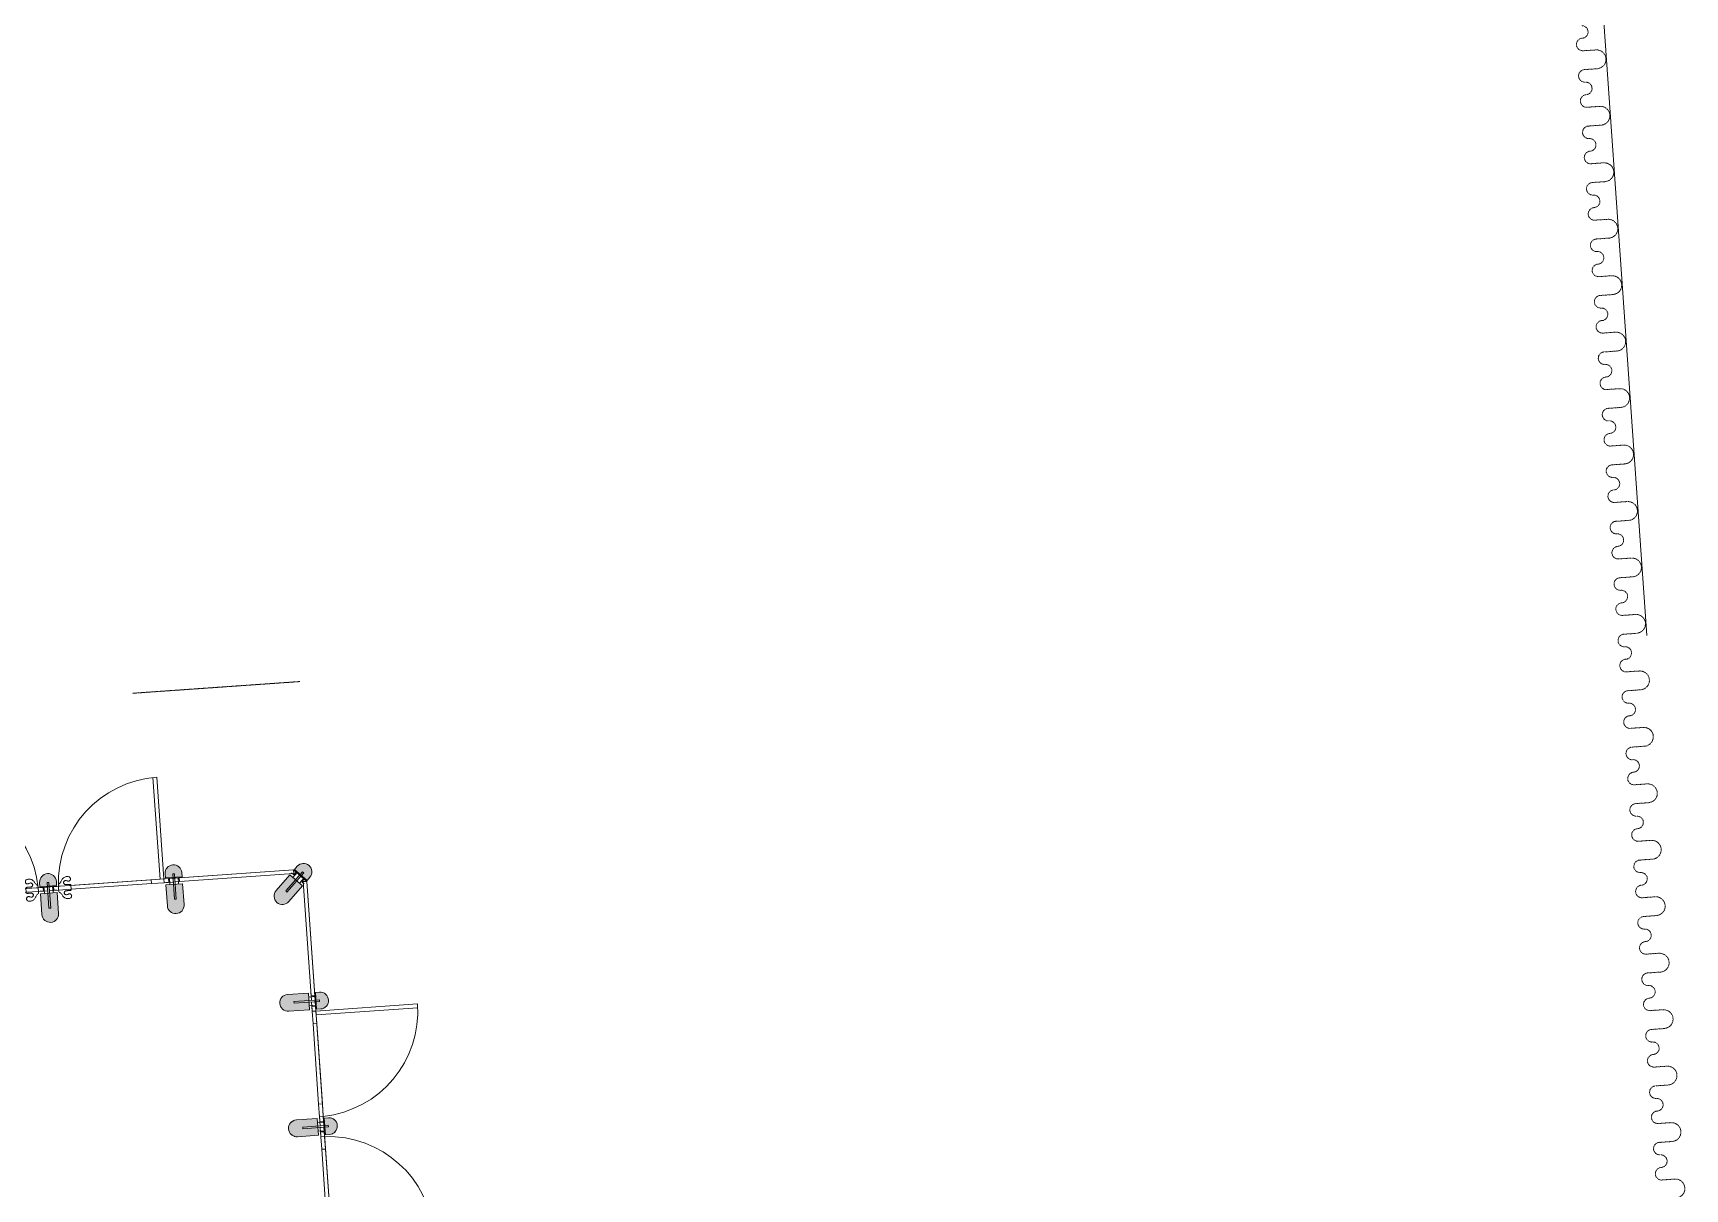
# Model space of a CAD drawing. Header units: millimetres. Extents: x 306 to 836129804, y -168137 to 818603917.
# Drawn here: x 833898772 to 833918469, y 817962763 to 817976548 of the extents above; entities that cross this region are included whole.
import ezdxf

# ---------------------------------------------------------------- set-up
doc = ezdxf.new("R2010")
doc.units = ezdxf.units.MM
doc.header["$LTSCALE"] = 3
doc.linetypes.add('Overhead', pattern=[1.8, 1.2, -0.6])
doc.linetypes.add('SMALL DASH', pattern=[1.06, 0.53, -0.53])
for name, color, linetype, lineweight in [('A-010-M_LINE', 251, 'Continuous', 13), ('A-214-M_CURT_WALL', 251, 'Continuous', 13), ('A-215-M_CURT_PANEL', 251, 'Continuous', 13), ('A-325-M_DOOR', 251, 'Continuous', 13), ('A-810-M_ROOMS', 251, 'Continuous', 13), ('Z-060-M_DETAIL', 253, 'Continuous', 5), ('Z-060-M_LINE_MEDIUM', 253, 'Continuous', 9)]:
    doc.layers.add(name, color=color, linetype=linetype, lineweight=lineweight)
doc.layers.add('UAJ-00XREF', color=7, linetype='Continuous')

# ---------------------------------------------------------------- blocks, each defined once
blk = doc.blocks.new('DCW_01a - L_GF _LOBBY SINGLE DOOR_CERAMIC MULLION-40864566-0300')
at = {"layer": 'A-325-M_DOOR'}
for p, q in [((585, 1215), (585, 0)), ((630, 1215), (630, 0)), ((-480, -45), (-480, 0)), ((-480, 0), (480, 0)), ((480, 0), (-480, 0)), ((-480, 0), (-480, -45)), ((480, 0), (480, -45)), ((480, -45), (480, 0)), ((630, 0), (585, 0)), ((480, -45), (-480, -45)), ((-480, -45), (480, -45))]:
    blk.add_line(p, q, dxfattribs=at)
at = {"layer": 'A-325-M_DOOR', "lineweight": 9}
for p, q in [((-630, 0), (-740, 0)), ((-630, -45), (-630, 0)), ((630, 0), (480, 0)), ((630, -45), (630, 0)), ((740, 0), (630, 0)), ((630, 0), (630, -45)), ((-740, -45), (-630, -45)), ((-480, 0), (-630, 0)), ((-630, 0), (-630, -45)), ((-630, -45), (-480, -45)), ((480, -45), (630, -45)), ((630, -45), (740, -45))]:
    blk.add_line(p, q, dxfattribs=at)
at = {"layer": 'A-325-M_DOOR'}
blk.add_arc((630, -45), 1260, 89.9802, 177.9562, dxfattribs=at)
blk = doc.blocks.new('DCW_01a - L_GF _LOBBY SINGLE DOOR_CERAMIC MULLION-40864567-0300')
at = {"layer": 'A-325-M_DOOR', "lineweight": 9}
for p, q in [((-740, 45), (-630, 45)), ((-630, 0), (-740, 0)), ((-630, 45), (-480, 45)), ((-630, 0), (-630, 45)), ((-630, 45), (-630, 0)), ((-480, 0), (-630, 0)), ((480, 45), (630, 45)), ((630, 0), (480, 0)), ((630, 45), (630, 0)), ((630, 45), (740, 45)), ((630, 0), (630, 45)), ((740, 0), (630, 0))]:
    blk.add_line(p, q, dxfattribs=at)
at = {"layer": 'A-325-M_DOOR'}
for p, q in [((480, 45), (-480, 45)), ((-480, 45), (-480, 0)), ((480, 45), (-480, 45)), ((-480, 45), (-480, 0)), ((-480, 0), (480, 0)), ((-480, 0), (480, 0)), ((480, 0), (480, 45)), ((480, 0), (480, 45)), ((630, 0), (585, 0)), ((585, -1215), (585, 0)), ((630, -1215), (630, 0))]:
    blk.add_line(p, q, dxfattribs=at)
blk.add_arc((630, 45), 1260, 182.0438, 270.0198, dxfattribs=at)
blk = doc.blocks.new('System Panel - ARC_Glazed-37764828-0300')
at = {"layer": 'A-215-M_CURT_PANEL', "lineweight": 9}
for p, q in [((-710, 44), (710, 44)), ((-710, 0), (-710, 44)), ((710, 0), (710, 44)), ((710, 0), (-710, 0))]:
    blk.add_line(p, q, dxfattribs=at)
blk = doc.blocks.new('Circular Mullion - ARC_CW_CERAMIC MULLION-30650210-0300')
at = {"layer": 'Z-060-M_LINE_MEDIUM', "lineweight": 18}
h = blk.add_hatch(color=256, dxfattribs=at)
h.paths.add_polyline_path([(0, 160), (28, 156), (50, 147), (76, 124), (87, 110), (97, 86), (100, 46), (100, 10), (-100, 10), (-100, 60), (-93, 94), (-87, 110), (-71, 131), (-50, 147), (-17, 158), (-10, 159)], flags=0)
h.paths.add_polyline_path([(-17, -73), (100, -73), (100, -323), (93, -358), (87, -373), (71, -394), (45, -412), (21, -421), (0, -423), (-26, -420), (-50, -410), (-76, -388), (-87, -373), (-97, -349), (-100, -323), (-100, -73), (-46, -73)], flags=0)
at = {"layer": 'Z-060-M_DETAIL', "lineweight": 18}
for p, q in [((-100, 60), (-100, 10)), ((-100, 10), (100, 10)), ((100, 10), (100, 60)), ((100, -73), (-100, -73)), ((-100, -73), (-100, -323)), ((100, -323), (100, -73))]:
    blk.add_line(p, q, dxfattribs=at)
for centre, start, end in [((0, 60), 0, 180), ((0, -323), 180, 360)]:
    blk.add_arc(centre, 100, start, end, dxfattribs=at)
at = {"layer": 'Z-060-M_LINE_MEDIUM'}
for p, q in [((-63, 0), (-100, 0)), ((-63, -44), (-63, 0)), ((-52, 10), (-52, -73)), ((-10, 53), (-10, -252)), ((10, 53), (-10, 53)), ((10, -252), (10, 53)), ((52, 10), (52, -73)), ((63, 0), (100, 0)), ((63, -44), (63, 0)), ((-63, -44), (-100, -44)), ((63, -44), (100, -44)), ((-10, -252), (10, -252))]:
    blk.add_line(p, q, dxfattribs=at)
blk = doc.blocks.new('Circular Mullion - CERAMIC_MULLIONS-V38-0300')
at = {"layer": 'Z-060-M_DETAIL'}
h = blk.add_hatch(dxfattribs=at)
h.set_pattern_fill('FP_17', color=256, style=0, pattern_type=2)
h.set_pattern_definition([(40, (-37218.5, -101118.5), (1413.188, -378.663), [152.4, -1676.4]), (95, (-37218.5, -101118.5), (-1456.275, -543.072), [121.92, -1341.12]), (349.549, (-37229.1, -100997), (889.342, -1597.993), [129.52, -1424.72]), (43.816, (-36812, -101118.5), (2152.884, -425.657), [228.6, -2514.6]), (353.364, (-36840.1, -100937.8), (1490.54, -2302.92), [194.28, -2137.08]), (98.816, (-36812, -101118.5), (-2461.697, 1210.45), [182.88, -2011.68]), (69, (-36913.7, -100915.3), (1419.581, 353.941), [152.4, -1676.4]), (124, (-36913.7, -100915.3), (-1010.4, -1180.998), [121.92, -1341.12]), (18.549, (-36981.9, -100814.2), (1552.558, -966.475), [129.52, -1424.72]), (52.5, (-37218.5, -101118.5), (-151.2082, 659.7864), [67.056, -1257.808, 67.056, -2640.584]), (52.5, (-37218.5, -101118.5), (-151.2082, 659.7864), [-1391.92, -1294.384, 67.056, -1279.144]), (82.5, (-37218.5, -101118.5), (-635.782, 723.772), [67.056, -709.168, 67.056, -1740.408]), (82.5, (-37218.5, -101118.5), (-635.782, 723.772), [-843.28, -1227.328, 67.056, -446.024]), (122.5, (-37218.5, -101571.63), (-963.728, 499.9629), [67.056, -440.944, 67.056, -3621.024]), (122.5, (-37218.5, -101571.63), (-963.728, 499.9629), [-575.056, -1517.904, 67.056, -2036.064]), (132.5, (-37218.5, -101774.8), (-1198.254, -99.357), [67.056, -593.344, 67.056, -2479.04]), (132.5, (-37218.5, -101774.8), (-1198.254, -99.357), [-727.456, -985.52, 67.056, -1426.464])])
h.paths.add_polyline_path([(-10, -73), (-10, 10), (10, 10), (10, -73)], flags=0)
at = {"layer": 'A-214-M_CURT_WALL', "lineweight": 9}
for p, q in [((-10, -73), (-10, 10)), ((10, 10), (10, -73))]:
    blk.add_line(p, q, dxfattribs=at)
for centre, start, end in [((0, 60), 156.6454, 162.023), ((0, 60), 137.977, 143.3546), ((0, 60), 96.6454, 102.023), ((0, 60), 77.977, 83.3546), ((0, 60), 36.6454, 42.023), ((0, 60), 17.977, 23.3546), ((0, -323), 197.977, 203.3546), ((0, -323), 216.6454, 222.023), ((0, -323), 317.977, 323.3546), ((0, -323), 336.6454, 342.023), ((0, -323), 257.977, 263.3546), ((0, -323), 276.6454, 282.023)]:
    blk.add_arc(centre, 100, start, end, dxfattribs=at)
blk = doc.blocks.new('Circular Mullion - CERAMIC_MULLIONS-V39-0300')
at = {"layer": 'Z-060-M_DETAIL'}
h = blk.add_hatch(dxfattribs=at)
h.set_pattern_fill('FP_18', color=256, style=0, pattern_type=2)
h.set_pattern_definition([(40, (-38718.5, -101118.5), (1413.188, -378.663), [152.4, -1676.4]), (95, (-38718.5, -101118.5), (-1456.275, -543.072), [121.92, -1341.12]), (349.549, (-38729.1, -100997), (889.342, -1597.993), [129.52, -1424.721]), (43.816, (-38312, -101118.5), (2152.884, -425.657), [228.6, -2514.6]), (353.364, (-38340.1, -100937.8), (1490.54, -2302.92), [194.28, -2137.08]), (98.816, (-38312, -101118.5), (-2461.697, 1210.45), [182.88, -2011.68]), (69, (-38413.7, -100915.3), (1419.581, 353.941), [152.4, -1676.4]), (124, (-38413.7, -100915.3), (-1010.4, -1180.998), [121.92, -1341.12]), (18.549, (-38481.9, -100814.2), (1552.558, -966.475), [129.52, -1424.72]), (52.5, (-38718.5, -101118.5), (-151.2082, 659.7864), [67.056, -1257.808, 67.056, -2640.584]), (52.5, (-38718.5, -101118.5), (-151.2082, 659.7864), [-1391.92, -1294.384, 67.056, -1279.144]), (82.5, (-38718.5, -101118.5), (-635.782, 723.772), [67.056, -709.168, 67.056, -1740.408]), (82.5, (-38718.5, -101118.5), (-635.782, 723.772), [-843.28, -1227.328, 67.056, -446.024]), (122.5, (-38718.5, -101571.63), (-963.728, 499.9629), [67.056, -440.944, 67.056, -3621.024]), (122.5, (-38718.5, -101571.63), (-963.728, 499.9629), [-575.056, -1517.904, 67.056, -2036.064]), (132.5, (-38718.5, -101774.8), (-1198.254, -99.357), [67.056, -593.344, 67.056, -2479.04]), (132.5, (-38718.5, -101774.8), (-1198.254, -99.357), [-727.456, -985.52, 67.056, -1426.464])])
h.paths.add_polyline_path([(-10, -45), (-10, 10), (10, 10), (10, -73), (-10, -73)], flags=0)
at = {"layer": 'A-214-M_CURT_WALL', "lineweight": 9}
for p, q in [((-10, 10), (-10, -73)), ((10, 10), (10, -73))]:
    blk.add_line(p, q, dxfattribs=at)
blk = doc.blocks.new('System Panel - ARC_Glazed-33040287-0300')
at = {"layer": 'A-215-M_CURT_PANEL', "lineweight": 9}
for p, q in [((-715, 44), (705, 44)), ((-715, 0), (-715, 44)), ((705, 0), (-715, 0)), ((705, 0), (705, 44))]:
    blk.add_line(p, q, dxfattribs=at)
blk = doc.blocks.new('DCW_01a - L_GF _LOBBY SINGLE DOOR_CERAMIC MULLION-40864555-0300')
at = {"layer": 'A-325-M_DOOR'}
for p, q in [((585, 1215), (585, 0)), ((630, 1215), (630, 0)), ((-480, -45), (-480, 0)), ((-480, 0), (480, 0)), ((480, 0), (-480, 0)), ((-480, 0), (-480, -45)), ((480, 0), (480, -45)), ((480, -45), (480, 0)), ((630, 0), (585, 0)), ((-630, 0), (-480, 0)), ((-480, -45), (-630, -45)), ((480, -45), (-480, -45)), ((-480, -45), (480, -45))]:
    blk.add_line(p, q, dxfattribs=at)
at = {"layer": 'A-325-M_DOOR', "lineweight": 9}
for p, q in [((-630, 0), (-740, 0)), ((-630, -45), (-630, 0)), ((630, 0), (480, 0)), ((630, -45), (630, 0)), ((740, 0), (630, 0)), ((630, 0), (630, -45)), ((-740, -45), (-630, -45)), ((-630, 0), (-630, -45)), ((480, -45), (630, -45)), ((630, -45), (740, -45))]:
    blk.add_line(p, q, dxfattribs=at)
at = {"layer": 'A-325-M_DOOR', "flags": 128}
for points in [[(-492, 102), (-499, 106), (-507, 108), (-515, 109), (-523, 109), (-531, 109), (-539, 107), (-547, 105), (-555, 102), (-562, 98), (-568, 93), (-574, 87), (-580, 81), (-584, 74), (-589, 67), (-593, 60), (-597, 53), (-602, 46), (-607, 40), (-613, 34), (-619, 29), (-626, 24), (-629, 16), (-630, 8), (-630, 0)], [(-542, 14), (-545, 15), (-548, 15), (-550, 16), (-553, 18), (-556, 19), (-558, 22), (-560, 24), (-562, 27), (-563, 30), (-564, 33), (-565, 35), (-565, 38), (-565, 41), (-564, 44), (-563, 47), (-562, 50), (-560, 52), (-558, 55), (-556, 57), (-553, 59), (-550, 60), (-547, 61), (-544, 62), (-542, 62)], [(-542, 62), (-534, 62), (-526, 59), (-518, 56)], [(-480, 0), (-480, 3), (-481, 6), (-482, 8), (-484, 10), (-487, 12), (-490, 13), (-493, 13), (-495, 13), (-498, 14), (-501, 14), (-504, 14), (-507, 14), (-510, 14), (-513, 14), (-516, 14), (-519, 14), (-522, 14), (-524, 14), (-527, 14), (-530, 14), (-533, 14), (-536, 14), (-539, 14), (-542, 14)], [(-518, 56), (-516, 55), (-512, 54), (-509, 53), (-506, 53), (-502, 54), (-499, 54), (-496, 55), (-493, 57), (-490, 59), (-487, 61), (-485, 64), (-484, 66), (-482, 69), (-481, 72), (-480, 75), (-480, 79), (-480, 82), (-481, 85), (-482, 89), (-483, 92), (-485, 95), (-487, 97), (-489, 100), (-492, 102)], [(-630, -45), (-630, -53), (-629, -61), (-626, -69), (-619, -74), (-613, -79), (-607, -85), (-602, -91), (-597, -98), (-593, -105), (-589, -112), (-584, -119), (-580, -126), (-574, -132), (-568, -138), (-562, -143), (-555, -147), (-547, -150), (-539, -152), (-531, -154), (-523, -154), (-515, -154), (-507, -153), (-499, -151), (-492, -146)], [(-542, -107), (-544, -107), (-547, -106), (-550, -105), (-553, -104), (-556, -102), (-558, -100), (-560, -97), (-562, -95), (-563, -92), (-564, -89), (-565, -86), (-565, -83), (-565, -80), (-564, -77), (-563, -75), (-562, -72), (-560, -69), (-558, -67), (-556, -64), (-553, -63), (-550, -61), (-548, -60), (-545, -59), (-542, -59)], [(-542, -59), (-539, -59), (-536, -59), (-533, -59), (-530, -59), (-527, -59), (-524, -59), (-522, -59), (-519, -59), (-516, -59), (-513, -59), (-510, -59), (-507, -59), (-504, -59), (-501, -59), (-498, -59), (-495, -58), (-493, -58), (-490, -58), (-487, -57), (-484, -55), (-482, -53), (-481, -51), (-480, -48), (-480, -45)], [(-518, -101), (-526, -104), (-534, -106), (-542, -107)], [(-492, -146), (-489, -145), (-487, -142), (-485, -140), (-483, -137), (-482, -134), (-481, -130), (-480, -127), (-480, -124), (-480, -120), (-481, -117), (-482, -114), (-484, -111), (-485, -109), (-487, -106), (-490, -104), (-493, -102), (-496, -100), (-499, -99), (-502, -98), (-506, -98), (-509, -98), (-512, -99), (-516, -100), (-518, -101)]]:
    blk.add_lwpolyline(points, dxfattribs=at)
at = {"layer": 'A-325-M_DOOR'}
blk.add_arc((630, -45), 1260, 89.9802, 177.9562, dxfattribs=at)
blk = doc.blocks.new('DCW_01a - L_GF _LOBBY SINGLE DOOR_CERAMIC MULLION-40864556-0300')
at = {"layer": 'A-325-M_DOOR', "lineweight": 9}
for p, q in [((-740, 45), (-630, 45)), ((-630, 0), (-740, 0)), ((-630, 0), (-630, 45)), ((-630, 45), (-630, 0)), ((480, 45), (630, 45)), ((630, 0), (480, 0)), ((630, 45), (630, 0)), ((630, 45), (740, 45)), ((630, 0), (630, 45)), ((740, 0), (630, 0))]:
    blk.add_line(p, q, dxfattribs=at)
at = {"layer": 'A-325-M_DOOR'}
for p, q in [((-630, 45), (-480, 45)), ((-480, 0), (-630, 0)), ((480, 45), (-480, 45)), ((-480, 45), (-480, 0)), ((480, 45), (-480, 45)), ((-480, 45), (-480, 0)), ((-480, 0), (480, 0)), ((-480, 0), (480, 0)), ((480, 0), (480, 45)), ((480, 0), (480, 45)), ((630, 0), (585, 0)), ((585, -1215), (585, 0)), ((630, -1215), (630, 0))]:
    blk.add_line(p, q, dxfattribs=at)
at = {"layer": 'A-325-M_DOOR', "flags": 128}
for points in [[(-492, 146), (-499, 151), (-507, 153), (-515, 154), (-523, 154), (-531, 154), (-539, 152), (-547, 150), (-555, 147), (-562, 143), (-568, 138), (-574, 132), (-580, 126), (-584, 119), (-589, 112), (-593, 105), (-597, 98), (-602, 91), (-607, 85), (-613, 79), (-619, 74), (-626, 69), (-629, 61), (-630, 53), (-630, 45)], [(-630, 0), (-630, -8), (-629, -16), (-626, -24), (-619, -29), (-613, -34), (-607, -40), (-602, -46), (-597, -53), (-593, -60), (-589, -67), (-584, -74), (-580, -81), (-574, -87), (-568, -93), (-562, -98), (-555, -102), (-547, -105), (-539, -107), (-531, -109), (-523, -109), (-515, -109), (-507, -108), (-499, -106), (-492, -102)], [(-542, 59), (-545, 59), (-548, 60), (-550, 61), (-553, 63), (-556, 64), (-558, 67), (-560, 69), (-562, 72), (-563, 75), (-564, 77), (-565, 80), (-565, 83), (-565, 86), (-564, 89), (-563, 92), (-562, 95), (-560, 97), (-558, 100), (-556, 102), (-553, 104), (-550, 105), (-547, 106), (-544, 107), (-542, 107)], [(-542, 107), (-534, 106), (-526, 104), (-518, 101)], [(-480, 45), (-480, 48), (-481, 51), (-482, 53), (-484, 55), (-487, 57), (-490, 58), (-493, 58), (-495, 58), (-498, 59), (-501, 59), (-504, 59), (-507, 59), (-510, 59), (-513, 59), (-516, 59), (-519, 59), (-522, 59), (-524, 59), (-527, 59), (-530, 59), (-533, 59), (-536, 59), (-539, 59), (-542, 59)], [(-542, -14), (-539, -14), (-536, -14), (-533, -14), (-530, -14), (-527, -14), (-524, -14), (-522, -14), (-519, -14), (-516, -14), (-513, -14), (-510, -14), (-507, -14), (-504, -14), (-501, -14), (-498, -14), (-495, -13), (-493, -13), (-490, -13), (-487, -12), (-484, -10), (-482, -8), (-481, -6), (-480, -3), (-480, 0)], [(-518, 101), (-516, 100), (-512, 99), (-509, 98), (-506, 98), (-502, 98), (-499, 99), (-496, 100), (-493, 102), (-490, 104), (-487, 106), (-485, 109), (-484, 111), (-482, 114), (-481, 117), (-480, 120), (-480, 124), (-480, 127), (-481, 130), (-482, 134), (-483, 137), (-485, 140), (-487, 142), (-489, 145), (-492, 146)], [(-542, -62), (-544, -62), (-547, -61), (-550, -60), (-553, -59), (-556, -57), (-558, -55), (-560, -52), (-562, -50), (-563, -47), (-564, -44), (-565, -41), (-565, -38), (-565, -35), (-564, -33), (-563, -30), (-562, -27), (-560, -24), (-558, -22), (-556, -19), (-553, -18), (-550, -16), (-548, -15), (-545, -15), (-542, -14)], [(-518, -56), (-526, -59), (-534, -62), (-542, -62)], [(-492, -102), (-489, -100), (-487, -97), (-485, -95), (-483, -92), (-482, -89), (-481, -85), (-480, -82), (-480, -79), (-480, -75), (-481, -72), (-482, -69), (-484, -66), (-485, -64), (-487, -61), (-490, -59), (-493, -57), (-496, -55), (-499, -54), (-502, -54), (-506, -53), (-509, -53), (-512, -54), (-516, -55), (-518, -56)]]:
    blk.add_lwpolyline(points, dxfattribs=at)
at = {"layer": 'A-325-M_DOOR'}
blk.add_arc((630, 45), 1260, 182.0438, 270.0198, dxfattribs=at)
blk = doc.blocks.new('Circular Mullion - CERAMIC_MULLIONS-V311-0300')
at = {"layer": 'A-214-M_CURT_WALL', "lineweight": 9}
for p, q in [((-10, 10), (-10, -73)), ((10, 10), (10, -73))]:
    blk.add_line(p, q, dxfattribs=at)
blk = doc.blocks.new('Circular Mullion - CERAMIC_MULLIONS-V312-0300')
at = {"layer": 'A-214-M_CURT_WALL', "lineweight": 9}
for p, q in [((-10, 10), (-10, -73)), ((10, 10), (10, -73))]:
    blk.add_line(p, q, dxfattribs=at)
blk = doc.blocks.new('Circular Mullion - CERAMIC_MULLIONS-28583941-0300')
at = {"layer": 'A-214-M_CURT_WALL', "lineweight": 9}
for p, q in [((-10, 73), (-10, -10)), ((10, -10), (10, 73))]:
    blk.add_line(p, q, dxfattribs=at)
blk = doc.blocks.new('3A35X-MAGP-P-MP-00')
at = {"layer": 'A-010-M_LINE'}
blk.add_line((834491484, 818059237), (834497767, 817969362), dxfattribs=at)
at = {"layer": 'A-010-M_LINE', "linetype": 'SMALL DASH'}
for p, q in [((834497008, 817976337), (834497160, 817976347)), ((834497023, 817976112), (834497176, 817976123)), ((834497055, 817975663), (834497207, 817975674)), ((834497071, 817975439), (834497223, 817975450)), ((834497102, 817974990), (834497254, 817975001)), ((834497118, 817974766), (834497270, 817974776)), ((834497149, 817974317), (834497301, 817974327)), ((834497165, 817974092), (834497317, 817974103)), ((834497196, 817973643), (834497348, 817973654)), ((834497212, 817973419), (834497364, 817973429)), ((834497243, 817972970), (834497395, 817972981)), ((834497259, 817972745), (834497411, 817972756)), ((834497290, 817972297), (834497442, 817972307)), ((834497306, 817972072), (834497458, 817972083)), ((834497337, 817971623), (834497489, 817971634)), ((834497353, 817971399), (834497505, 817971409)), ((834497384, 817970950), (834497537, 817970961)), ((834497400, 817970725), (834497552, 817970736)), ((834497431, 817970277), (834497584, 817970287)), ((834497447, 817970052), (834497599, 817970063)), ((834497479, 817969603), (834497631, 817969614)), ((834497494, 817969379), (834497646, 817969389)), ((834497526, 817968930), (834497678, 817968940)), ((834497541, 817968705), (834497693, 817968716)), ((834497573, 817968256), (834497725, 817968267)), ((834497588, 817968032), (834497740, 817968043)), ((834497620, 817967583), (834497772, 817967594)), ((834497635, 817967359), (834497788, 817967369)), ((834497667, 817966910), (834497819, 817966920)), ((834497683, 817966685), (834497835, 817966696)), ((834497714, 817966236), (834497866, 817966247)), ((834497730, 817966012), (834497882, 817966023)), ((834497761, 817965563), (834497913, 817965574)), ((834497777, 817965339), (834497929, 817965349)), ((834497808, 817964890), (834497960, 817964900)), ((834497824, 817964665), (834497976, 817964676)), ((834497855, 817964216), (834498007, 817964227)), ((834497871, 817963992), (834498023, 817964002)), ((834497902, 817963543), (834498054, 817963554)), ((834497918, 817963318), (834498070, 817963329)), ((834497949, 817962870), (834498101, 817962880))]:
    blk.add_line(p, q, dxfattribs=at)
at = {"layer": 'A-010-M_LINE', "linetype": 'Overhead'}
blk.add_line((834481705, 817968814), (834479710, 817968674), dxfattribs=at)
at = {"layer": 'A-010-M_LINE', "linetype": 'SMALL DASH'}
for centre, radius, start, end in [((834497003, 817976412), 75, 93.9989, 273.9989), ((834496992, 817976561), 75, 273.9989, 93.9989), ((834497168, 817976235), 112, 273.9989, 93.9989), ((834497029, 817976037), 75, 93.9989, 273.9989), ((834497029, 817976037), 75, 93.9989, 273.9989), ((834497039, 817975888), 75, 273.9989, 93.9989), ((834497050, 817975738), 75, 93.9989, 273.9989), ((834497215, 817975562), 112, 273.9989, 93.9989), ((834497076, 817975364), 75, 93.9989, 273.9989), ((834497076, 817975364), 75, 93.9989, 273.9989), ((834497097, 817975065), 75, 93.9989, 273.9989), ((834497086, 817975214), 75, 273.9989, 93.9989), ((834497262, 817974888), 112, 273.9989, 93.9989), ((834497123, 817974691), 75, 93.9989, 273.9989), ((834497123, 817974691), 75, 93.9989, 273.9989), ((834497133, 817974541), 75, 273.9989, 93.9989), ((834497144, 817974391), 75, 93.9989, 273.9989), ((834497309, 817974215), 112, 273.9989, 93.9989), ((834497170, 817974017), 75, 93.9989, 273.9989), ((834497170, 817974017), 75, 93.9989, 273.9989), ((834497180, 817973868), 75, 273.9989, 93.9989), ((834497191, 817973718), 75, 93.9989, 273.9989), ((834497356, 817973542), 112, 273.9989, 93.9989), ((834497217, 817973344), 75, 93.9989, 273.9989), ((834497217, 817973344), 75, 93.9989, 273.9989), ((834497227, 817973194), 75, 273.9989, 93.9989), ((834497238, 817973045), 75, 93.9989, 273.9989), ((834497403, 817972868), 112, 273.9989, 93.9989), ((834497264, 817972671), 75, 93.9989, 273.9989), ((834497264, 817972671), 75, 93.9989, 273.9989), ((834497275, 817972521), 75, 273.9989, 93.9989), ((834497285, 817972371), 75, 93.9989, 273.9989), ((834497450, 817972195), 112, 273.9989, 93.9989), ((834497311, 817971997), 75, 93.9989, 273.9989), ((834497311, 817971997), 75, 93.9989, 273.9989), ((834497332, 817971698), 75, 93.9989, 273.9989), ((834497322, 817971848), 75, 273.9989, 93.9989), ((834497497, 817971522), 112, 273.9989, 93.9989), ((834497358, 817971324), 75, 93.9989, 273.9989), ((834497358, 817971324), 75, 93.9989, 273.9989), ((834497369, 817971174), 75, 273.9989, 93.9989), ((834497379, 817971025), 75, 93.9989, 273.9989), ((834497544, 817970848), 112, 273.9989, 93.9989), ((834497405, 817970651), 75, 93.9989, 273.9989), ((834497405, 817970651), 75, 93.9989, 273.9989), ((834497416, 817970501), 75, 273.9989, 93.9989), ((834497426, 817970351), 75, 93.9989, 273.9989), ((834497591, 817970175), 112, 273.9989, 93.9989), ((834497452, 817969977), 75, 93.9989, 273.9989), ((834497452, 817969977), 75, 93.9989, 273.9989), ((834497463, 817969828), 75, 273.9989, 93.9989), ((834497473, 817969678), 75, 93.9989, 273.9989), ((834497639, 817969502), 112, 273.9989, 93.9989), ((834497499, 817969304), 75, 93.9989, 273.9989), ((834497499, 817969304), 75, 93.9989, 273.9989), ((834497510, 817969154), 75, 273.9989, 93.9989), ((834497520, 817969005), 75, 93.9989, 273.9989), ((834497686, 817968828), 112, 273.9989, 93.9989), ((834497547, 817968631), 75, 93.9989, 273.9989), ((834497547, 817968631), 75, 93.9989, 273.9989), ((834497567, 817968331), 75, 93.9989, 273.9989), ((834497557, 817968481), 75, 273.9989, 93.9989), ((834497733, 817968155), 112, 273.9989, 93.9989), ((834497594, 817967957), 75, 93.9989, 273.9989), ((834497594, 817967957), 75, 93.9989, 273.9989), ((834497604, 817967808), 75, 273.9989, 93.9989), ((834497615, 817967658), 75, 93.9989, 273.9989), ((834497780, 817967481), 112, 273.9989, 93.9989), ((834497641, 817967284), 75, 93.9989, 273.9989), ((834497641, 817967284), 75, 93.9989, 273.9989), ((834497662, 817966985), 75, 93.9989, 273.9989), ((834497651, 817967134), 75, 273.9989, 93.9989), ((834497827, 817966808), 112, 273.9989, 93.9989), ((834497688, 817966610), 75, 93.9989, 273.9989), ((834497688, 817966610), 75, 93.9989, 273.9989), ((834497698, 817966461), 75, 273.9989, 93.9989), ((834497709, 817966311), 75, 93.9989, 273.9989), ((834497874, 817966135), 112, 273.9989, 93.9989), ((834497735, 817965937), 75, 93.9989, 273.9989), ((834497735, 817965937), 75, 93.9989, 273.9989), ((834497745, 817965787), 75, 273.9989, 93.9989), ((834497756, 817965638), 75, 93.9989, 273.9989), ((834497921, 817965461), 112, 273.9989, 93.9989), ((834497782, 817965264), 75, 93.9989, 273.9989), ((834497782, 817965264), 75, 93.9989, 273.9989), ((834497792, 817965114), 75, 273.9989, 93.9989), ((834497803, 817964964), 75, 93.9989, 273.9989), ((834497968, 817964788), 112, 273.9989, 93.9989), ((834497829, 817964590), 75, 93.9989, 273.9989), ((834497829, 817964590), 75, 93.9989, 273.9989), ((834497839, 817964441), 75, 273.9989, 93.9989), ((834497850, 817964291), 75, 93.9989, 273.9989), ((834498015, 817964115), 112, 273.9989, 93.9989), ((834497876, 817963917), 75, 93.9989, 273.9989), ((834497876, 817963917), 75, 93.9989, 273.9989), ((834497897, 817963618), 75, 93.9989, 273.9989), ((834497886, 817963767), 75, 273.9989, 93.9989), ((834498062, 817963441), 112, 273.9989, 93.9989), ((834497923, 817963244), 75, 93.9989, 273.9989), ((834497923, 817963244), 75, 93.9989, 273.9989), ((834497934, 817963094), 75, 273.9989, 93.9989), ((834497944, 817962944), 75, 93.9989, 273.9989), ((834498109, 817962768), 112, 273.9989, 93.9989)]:
    blk.add_arc(centre, radius, start, end, dxfattribs=at)
at = {"layer": 'A-810-M_ROOMS', "flags": 128}
blk.add_lwpolyline([(834483170, 817946547), (834482990, 817949119), (834482976, 817949331), (834481422, 817949222), (834481271, 817949354), (834481074, 817952165), (834481056, 817952427), (834481309, 817952445), (834481158, 817954597), (834480906, 817954579), (834480887, 817954842), (834480507, 817960277), (834480639, 817960427), (834481160, 817960464), (834482039, 817960525), (834482049, 817960383), (834482212, 817960395), (834482206, 817960474), (834482187, 817960749), (834481790, 817966431), (834481632, 817966568), (834475379, 817966131)], dxfattribs=at)
at = {"layer": 'A-214-M_CURT_WALL', "lineweight": 18, "extrusion": (0, 0, -1)}
for p, rotation in [((-834480204, 817966469), 356.0010914742286), ((-834478708, 817966364), 356.0010914742286), ((-834481889, 817965005), 86.00109147422872), ((-834481994, 817963508), 86.00109147422872)]:
    blk.add_blockref('Circular Mullion - ARC_CW_CERAMIC MULLION-30650210-0300', p, dxfattribs=dict(at, rotation=rotation))
at = {"layer": 'A-214-M_CURT_WALL', "lineweight": 18, "rotation": 318.9989085257714}
blk.add_blockref('Circular Mullion - ARC_CW_CERAMIC MULLION-30650210-0300', (834481711, 817966500), dxfattribs=at)
at = {"layer": 'A-215-M_CURT_PANEL', "lineweight": 9}
for name, p, rotation in [('System Panel - ARC_Glazed-33040287-0300', (834480918, 817966519), 183.9989085257713), ('System Panel - ARC_Glazed-37764828-0300', (834481839, 817965723), 93.99890852577128)]:
    blk.add_blockref(name, p, dxfattribs=dict(at, rotation=rotation))
at = {"layer": 'A-325-M_DOOR'}
for name, p, rotation in [('DCW_01a - L_GF _LOBBY SINGLE DOOR_CERAMIC MULLION-40864555-0300', (834479456, 817966416), 3.998908525771384), ('DCW_01a - L_GF _LOBBY SINGLE DOOR_CERAMIC MULLION-40864556-0300', (834477960, 817966312), 183.9989085257713), ('DCW_01a - L_GF _LOBBY SINGLE DOOR_CERAMIC MULLION-40864567-0300', (834481942, 817964256), 93.99890852577128), ('DCW_01a - L_GF _LOBBY SINGLE DOOR_CERAMIC MULLION-40864566-0300', (834482046, 817962760), 273.9989085257712)]:
    blk.add_blockref(name, p, dxfattribs=dict(at, rotation=rotation))
at = {"layer": 'Z-060-M_DETAIL', "lineweight": 9, "extrusion": (0, 0, -1)}
for name, p, rotation in [('Circular Mullion - CERAMIC_MULLIONS-V311-0300', (-834480204, 817966469), 356.0010914742286), ('Circular Mullion - CERAMIC_MULLIONS-28583941-0300', (-834481711, 817966500), 221.0010914742284), ('Circular Mullion - CERAMIC_MULLIONS-V312-0300', (-834478708, 817966364), 356.0010914742286), ('Circular Mullion - CERAMIC_MULLIONS-V39-0300', (-834481889, 817965005), 86.00109147422872)]:
    blk.add_blockref(name, p, dxfattribs=dict(at, rotation=rotation))
at = {"layer": 'Z-060-M_DETAIL', "extrusion": (0, 0, -1), "rotation": 86.00109147422872}
blk.add_blockref('Circular Mullion - CERAMIC_MULLIONS-V38-0300', (-834481994, 817963508), dxfattribs=at)

msp = doc.modelspace()

# ---------------------------------------------------------------- block references
at = {"layer": 'UAJ-00XREF', "ltscale": 0.5}
msp.add_blockref('3A35X-MAGP-P-MP-00', (-579753, 0), dxfattribs=at)

doc.saveas('drawing.dxf')
